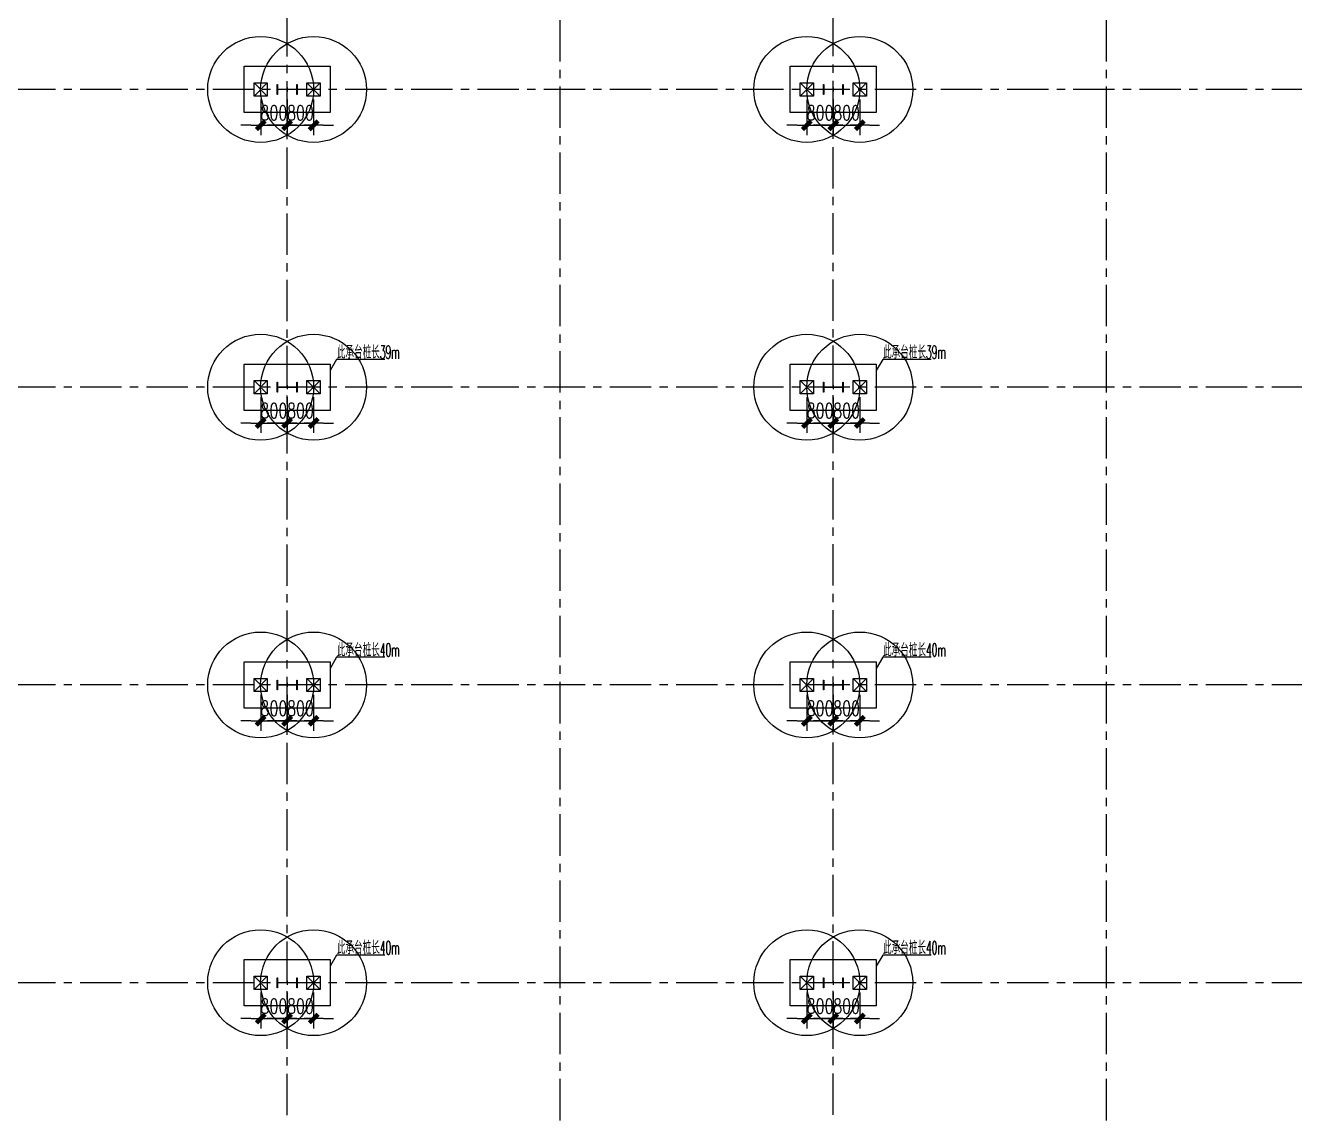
# Model space of a CAD drawing. Extents: x -1201378 to 2367219, y -619313 to 244905.
# Drawn here: x -740267 to -701922, y 151634 to 184589 of the extents above; entities that cross this region are included whole.
import ezdxf
from ezdxf.enums import TextEntityAlignment as Align

# ---------------------------------------------------------------- set-up
doc = ezdxf.new("R2010")
doc.units = 0
doc.header["$LTSCALE"] = 1000
doc.linetypes.add('CENTER', pattern=[2, 1.25, -0.25, 0.25, -0.25])
doc.layers.get('0').update_dxf_attribs({"linetype": 'CONTINUOUS'})
doc.layers.get('Defpoints').update_dxf_attribs({"linetype": 'CONTINUOUS'})
for name, color, linetype, lineweight in [('S-axis', 111, 'CONTINUOUS', 0), ('S-col', 2, 'CONTINUOUS', 0), ('S-dote', 5, 'CENTER', 0), ('S-zhuang', 1, 'CONTINUOUS', 0)]:
    doc.layers.add(name, color=color, linetype=linetype, lineweight=lineweight)
for name, color, linetype in [('S-BG', 131, 'CONTINUOUS'), ('S-DIMZ', 115, 'CONTINUOUS'), ('S-DOTE1', 140, 'CENTER'), ('S-HATCH1-W', 252, 'CONTINUOUS')]:
    doc.layers.add(name, color=color, linetype=linetype)
doc.styles.add('SS1', font='tj-romans1.shx', dxfattribs={"width": 0.7, "bigfont": 'tj-hztxt1.shx'})
doc.dimstyles.new('S-150-ARCHI', dxfattribs={"dimscale": 150, "dimtxt": 3, "dimasz": 2, "dimexe": 2, "dimexo": 2, "dimgap": 1, "dimtad": 1, "dimdec": 0, "dimzin": 0, "dimdsep": 46, "dimtxsty": 'SS1', "dimblk1": 'TT', "dimblk2": 'TT', "dimsah": 1, "dimcen": 1, "dimclrd": 256, "dimclre": 256, "dimclrt": 256, "dimadec": 0, "dimazin": 0, "dimtfac": 1, "dimtdec": 0, "dimtix": 1, "dimtmove": 2, "dimatfit": 0, "dimldrblk": 'TT', "dimfxl": 2, "dimtolj": 1, "dimtzin": 0, "dimarcsym": 0})

# ---------------------------------------------------------------- blocks, each defined once
blk = doc.blocks.new('_FZH')
at = {"layer": 'S-col'}
blk.add_lwpolyline([(-0.375, -0.188), (-0.375, 0.187), (-0.36, 0.187), (-0.36, 0.005), (0.36, 0.005), (0.36, 0.187), (0.375, 0.187), (0.375, -0.188), (0.36, -0.188), (0.36, -0.005), (-0.36, -0.005), (-0.36, -0.188)], close=True, dxfattribs=at)
blk = doc.blocks.new('w4234324')
at = {"layer": 'S-col', "xscale": 800.0000000000005, "yscale": 800.0000000000005, "zscale": 800.0000000000005}
for p in [(-177454, 786820), (-160954, 786820), (-177454, 777820), (-160954, 777820), (-177454, 768820), (-160954, 768820), (-177454, 759820), (-160954, 759820)]:
    blk.add_blockref('_FZH', p, dxfattribs=at)
blk = doc.blocks.new('S-ZHUANG-400')
at = {"layer": 'S-zhuang'}
for p, q in [((200, -200), (-200, 200)), ((-200, -200), (200, 200))]:
    blk.add_line(p, q, dxfattribs=at)
blk.add_lwpolyline([(-200, 200), (200, 200), (200, -200), (-200, -200)], close=True, dxfattribs=at)
blk = doc.blocks.new('CT2')
at = {"layer": 'Defpoints'}
for centre in [(-193625, -186366), (-193625, -187966)]:
    blk.add_circle(centre, 1600, dxfattribs=at)
at = {"layer": 'S-DOTE1', "ltscale": 0.25}
for p, q in [((-193625, -187226), (-193625, -187106)), ((-193565, -187166), (-193685, -187166))]:
    blk.add_line(p, q, dxfattribs=at)
at = {"layer": 'S-HATCH1-W'}
blk.add_lwpolyline([(-194325, -185866), (-192925, -185866), (-192925, -188466), (-194325, -188466)], close=True, dxfattribs=at)
at = {"layer": 'S-zhuang'}
for p in [(-193625, -186366), (-193625, -187966)]:
    blk.add_blockref('S-ZHUANG-400', p, dxfattribs=at)
blk = doc.blocks.new('TT')
blk.add_line((-0.97, 0), (0.97, 0))
at = {"const_width": 0.45}
blk.add_lwpolyline([(-0.44, -0.44), (0.44, 0.44)], dxfattribs=at)
blk = doc.blocks.new('*D944')
at = {"layer": 'Defpoints', "color": 0, "transparency": 16777216}
for p in [(-716658, 155652), (-715859, 155652), (-715859, 154569)]:
    blk.add_point(p, dxfattribs=at)
at = {"layer": 'S-DIMZ', "lineweight": -2, "transparency": 16777216}
for p, q in [((-716658, 155352), (-716658, 154269)), ((-715859, 155352), (-715859, 154269)), ((-716958, 154569), (-717258, 154569)), ((-716658, 154569), (-715859, 154569)), ((-715559, 154569), (-715259, 154569))]:
    blk.add_line(p, q, dxfattribs=at)
at = {"layer": 'S-DIMZ', "lineweight": -2, "transparency": 16777216, "xscale": 300, "yscale": 300, "zscale": 300}
blk.add_blockref('TT', (-716658, 154569), dxfattribs=at)
at = {"layer": 'S-DIMZ', "lineweight": -2, "transparency": 16777216, "xscale": 300, "yscale": 300, "zscale": 300, "rotation": 180}
blk.add_blockref('TT', (-715859, 154569), dxfattribs=at)
at = {"layer": 'S-DIMZ', "transparency": 16777216, "insert": (-716258, 154944), "char_height": 450, "attachment_point": 5, "style": 'SS1'}
blk.add_mtext('\\A1;800', dxfattribs=at)
blk = doc.blocks.new('*D945')
at = {"layer": 'Defpoints', "color": 0, "transparency": 16777216}
for p in [(-715859, 155652), (-715058, 155652), (-715058, 154569)]:
    blk.add_point(p, dxfattribs=at)
at = {"layer": 'S-DIMZ', "lineweight": -2, "transparency": 16777216}
for p, q in [((-715859, 155352), (-715859, 154269)), ((-715058, 155352), (-715058, 154269)), ((-716159, 154569), (-716459, 154569)), ((-715859, 154569), (-715058, 154569)), ((-714758, 154569), (-714458, 154569))]:
    blk.add_line(p, q, dxfattribs=at)
at = {"layer": 'S-DIMZ', "lineweight": -2, "transparency": 16777216, "xscale": 300, "yscale": 300, "zscale": 300}
blk.add_blockref('TT', (-715859, 154569), dxfattribs=at)
at = {"layer": 'S-DIMZ', "lineweight": -2, "transparency": 16777216, "xscale": 300, "yscale": 300, "zscale": 300, "rotation": 180}
blk.add_blockref('TT', (-715058, 154569), dxfattribs=at)
at = {"layer": 'S-DIMZ', "transparency": 16777216, "insert": (-715458, 154944), "char_height": 450, "attachment_point": 5, "style": 'SS1'}
blk.add_mtext('\\A1;800', dxfattribs=at)
blk = doc.blocks.new('*D946')
at = {"layer": 'Defpoints', "color": 0, "transparency": 16777216}
for p in [(-733158, 155652), (-732359, 155652), (-732359, 154569)]:
    blk.add_point(p, dxfattribs=at)
at = {"layer": 'S-DIMZ', "lineweight": -2, "transparency": 16777216}
for p, q in [((-733158, 155352), (-733158, 154269)), ((-732359, 155352), (-732359, 154269)), ((-733458, 154569), (-733758, 154569)), ((-733158, 154569), (-732359, 154569)), ((-732059, 154569), (-731759, 154569))]:
    blk.add_line(p, q, dxfattribs=at)
at = {"layer": 'S-DIMZ', "lineweight": -2, "transparency": 16777216, "xscale": 300, "yscale": 300, "zscale": 300}
blk.add_blockref('TT', (-733158, 154569), dxfattribs=at)
at = {"layer": 'S-DIMZ', "lineweight": -2, "transparency": 16777216, "xscale": 300, "yscale": 300, "zscale": 300, "rotation": 180}
blk.add_blockref('TT', (-732359, 154569), dxfattribs=at)
at = {"layer": 'S-DIMZ', "transparency": 16777216, "insert": (-732758, 154944), "char_height": 450, "attachment_point": 5, "style": 'SS1'}
blk.add_mtext('\\A1;800', dxfattribs=at)
blk = doc.blocks.new('*D947')
at = {"layer": 'Defpoints', "color": 0, "transparency": 16777216}
for p in [(-732359, 155652), (-731558, 155652), (-731558, 154569)]:
    blk.add_point(p, dxfattribs=at)
at = {"layer": 'S-DIMZ', "lineweight": -2, "transparency": 16777216}
for p, q in [((-732359, 155352), (-732359, 154269)), ((-731558, 155352), (-731558, 154269)), ((-732659, 154569), (-732959, 154569)), ((-732359, 154569), (-731558, 154569)), ((-731258, 154569), (-730958, 154569))]:
    blk.add_line(p, q, dxfattribs=at)
at = {"layer": 'S-DIMZ', "lineweight": -2, "transparency": 16777216, "xscale": 300, "yscale": 300, "zscale": 300}
blk.add_blockref('TT', (-732359, 154569), dxfattribs=at)
at = {"layer": 'S-DIMZ', "lineweight": -2, "transparency": 16777216, "xscale": 300, "yscale": 300, "zscale": 300, "rotation": 180}
blk.add_blockref('TT', (-731558, 154569), dxfattribs=at)
at = {"layer": 'S-DIMZ', "transparency": 16777216, "insert": (-731958, 154944), "char_height": 450, "attachment_point": 5, "style": 'SS1'}
blk.add_mtext('\\A1;800', dxfattribs=at)
blk = doc.blocks.new('*D958')
at = {"layer": 'Defpoints', "color": 0, "transparency": 16777216}
for p in [(-716658, 164652), (-715859, 164652), (-715859, 163569)]:
    blk.add_point(p, dxfattribs=at)
at = {"layer": 'S-DIMZ', "lineweight": -2, "transparency": 16777216}
for p, q in [((-716658, 164352), (-716658, 163269)), ((-715859, 164352), (-715859, 163269)), ((-716958, 163569), (-717258, 163569)), ((-716658, 163569), (-715859, 163569)), ((-715559, 163569), (-715259, 163569))]:
    blk.add_line(p, q, dxfattribs=at)
at = {"layer": 'S-DIMZ', "lineweight": -2, "transparency": 16777216, "xscale": 300, "yscale": 300, "zscale": 300}
blk.add_blockref('TT', (-716658, 163569), dxfattribs=at)
at = {"layer": 'S-DIMZ', "lineweight": -2, "transparency": 16777216, "xscale": 300, "yscale": 300, "zscale": 300, "rotation": 180}
blk.add_blockref('TT', (-715859, 163569), dxfattribs=at)
at = {"layer": 'S-DIMZ', "transparency": 16777216, "insert": (-716258, 163944), "char_height": 450, "attachment_point": 5, "style": 'SS1'}
blk.add_mtext('\\A1;800', dxfattribs=at)
blk = doc.blocks.new('*D959')
at = {"layer": 'Defpoints', "color": 0, "transparency": 16777216}
for p in [(-715859, 164652), (-715058, 164652), (-715058, 163569)]:
    blk.add_point(p, dxfattribs=at)
at = {"layer": 'S-DIMZ', "lineweight": -2, "transparency": 16777216}
for p, q in [((-715859, 164352), (-715859, 163269)), ((-715058, 164352), (-715058, 163269)), ((-716159, 163569), (-716459, 163569)), ((-715859, 163569), (-715058, 163569)), ((-714758, 163569), (-714458, 163569))]:
    blk.add_line(p, q, dxfattribs=at)
at = {"layer": 'S-DIMZ', "lineweight": -2, "transparency": 16777216, "xscale": 300, "yscale": 300, "zscale": 300}
blk.add_blockref('TT', (-715859, 163569), dxfattribs=at)
at = {"layer": 'S-DIMZ', "lineweight": -2, "transparency": 16777216, "xscale": 300, "yscale": 300, "zscale": 300, "rotation": 180}
blk.add_blockref('TT', (-715058, 163569), dxfattribs=at)
at = {"layer": 'S-DIMZ', "transparency": 16777216, "insert": (-715458, 163944), "char_height": 450, "attachment_point": 5, "style": 'SS1'}
blk.add_mtext('\\A1;800', dxfattribs=at)
blk = doc.blocks.new('*D960')
at = {"layer": 'Defpoints', "color": 0, "transparency": 16777216}
for p in [(-733158, 164652), (-732359, 164652), (-732359, 163569)]:
    blk.add_point(p, dxfattribs=at)
at = {"layer": 'S-DIMZ', "lineweight": -2, "transparency": 16777216}
for p, q in [((-733158, 164352), (-733158, 163269)), ((-732359, 164352), (-732359, 163269)), ((-733458, 163569), (-733758, 163569)), ((-733158, 163569), (-732359, 163569)), ((-732059, 163569), (-731759, 163569))]:
    blk.add_line(p, q, dxfattribs=at)
at = {"layer": 'S-DIMZ', "lineweight": -2, "transparency": 16777216, "xscale": 300, "yscale": 300, "zscale": 300}
blk.add_blockref('TT', (-733158, 163569), dxfattribs=at)
at = {"layer": 'S-DIMZ', "lineweight": -2, "transparency": 16777216, "xscale": 300, "yscale": 300, "zscale": 300, "rotation": 180}
blk.add_blockref('TT', (-732359, 163569), dxfattribs=at)
at = {"layer": 'S-DIMZ', "transparency": 16777216, "insert": (-732758, 163944), "char_height": 450, "attachment_point": 5, "style": 'SS1'}
blk.add_mtext('\\A1;800', dxfattribs=at)
blk = doc.blocks.new('*D961')
at = {"layer": 'Defpoints', "color": 0, "transparency": 16777216}
for p in [(-732359, 164652), (-731558, 164652), (-731558, 163569)]:
    blk.add_point(p, dxfattribs=at)
at = {"layer": 'S-DIMZ', "lineweight": -2, "transparency": 16777216}
for p, q in [((-732359, 164352), (-732359, 163269)), ((-731558, 164352), (-731558, 163269)), ((-732659, 163569), (-732959, 163569)), ((-732359, 163569), (-731558, 163569)), ((-731258, 163569), (-730958, 163569))]:
    blk.add_line(p, q, dxfattribs=at)
at = {"layer": 'S-DIMZ', "lineweight": -2, "transparency": 16777216, "xscale": 300, "yscale": 300, "zscale": 300}
blk.add_blockref('TT', (-732359, 163569), dxfattribs=at)
at = {"layer": 'S-DIMZ', "lineweight": -2, "transparency": 16777216, "xscale": 300, "yscale": 300, "zscale": 300, "rotation": 180}
blk.add_blockref('TT', (-731558, 163569), dxfattribs=at)
at = {"layer": 'S-DIMZ', "transparency": 16777216, "insert": (-731958, 163944), "char_height": 450, "attachment_point": 5, "style": 'SS1'}
blk.add_mtext('\\A1;800', dxfattribs=at)
blk = doc.blocks.new('*D968')
at = {"layer": 'Defpoints', "color": 0, "transparency": 16777216}
for p in [(-716658, 173652), (-715859, 173652), (-715859, 172569)]:
    blk.add_point(p, dxfattribs=at)
at = {"layer": 'S-DIMZ', "lineweight": -2, "transparency": 16777216}
for p, q in [((-716658, 173352), (-716658, 172269)), ((-715859, 173352), (-715859, 172269)), ((-716958, 172569), (-717258, 172569)), ((-716658, 172569), (-715859, 172569)), ((-715559, 172569), (-715259, 172569))]:
    blk.add_line(p, q, dxfattribs=at)
at = {"layer": 'S-DIMZ', "lineweight": -2, "transparency": 16777216, "xscale": 300, "yscale": 300, "zscale": 300}
blk.add_blockref('TT', (-716658, 172569), dxfattribs=at)
at = {"layer": 'S-DIMZ', "lineweight": -2, "transparency": 16777216, "xscale": 300, "yscale": 300, "zscale": 300, "rotation": 180}
blk.add_blockref('TT', (-715859, 172569), dxfattribs=at)
at = {"layer": 'S-DIMZ', "transparency": 16777216, "insert": (-716258, 172944), "char_height": 450, "attachment_point": 5, "style": 'SS1'}
blk.add_mtext('\\A1;800', dxfattribs=at)
blk = doc.blocks.new('*D969')
at = {"layer": 'Defpoints', "color": 0, "transparency": 16777216}
for p in [(-715859, 173652), (-715058, 173652), (-715058, 172569)]:
    blk.add_point(p, dxfattribs=at)
at = {"layer": 'S-DIMZ', "lineweight": -2, "transparency": 16777216}
for p, q in [((-715859, 173352), (-715859, 172269)), ((-715058, 173352), (-715058, 172269)), ((-716159, 172569), (-716459, 172569)), ((-715859, 172569), (-715058, 172569)), ((-714758, 172569), (-714458, 172569))]:
    blk.add_line(p, q, dxfattribs=at)
at = {"layer": 'S-DIMZ', "lineweight": -2, "transparency": 16777216, "xscale": 300, "yscale": 300, "zscale": 300}
blk.add_blockref('TT', (-715859, 172569), dxfattribs=at)
at = {"layer": 'S-DIMZ', "lineweight": -2, "transparency": 16777216, "xscale": 300, "yscale": 300, "zscale": 300, "rotation": 180}
blk.add_blockref('TT', (-715058, 172569), dxfattribs=at)
at = {"layer": 'S-DIMZ', "transparency": 16777216, "insert": (-715458, 172944), "char_height": 450, "attachment_point": 5, "style": 'SS1'}
blk.add_mtext('\\A1;800', dxfattribs=at)
blk = doc.blocks.new('*D970')
at = {"layer": 'Defpoints', "color": 0, "transparency": 16777216}
for p in [(-733158, 173652), (-732359, 173652), (-732359, 172569)]:
    blk.add_point(p, dxfattribs=at)
at = {"layer": 'S-DIMZ', "lineweight": -2, "transparency": 16777216}
for p, q in [((-733158, 173352), (-733158, 172269)), ((-732359, 173352), (-732359, 172269)), ((-733458, 172569), (-733758, 172569)), ((-733158, 172569), (-732359, 172569)), ((-732059, 172569), (-731759, 172569))]:
    blk.add_line(p, q, dxfattribs=at)
at = {"layer": 'S-DIMZ', "lineweight": -2, "transparency": 16777216, "xscale": 300, "yscale": 300, "zscale": 300}
blk.add_blockref('TT', (-733158, 172569), dxfattribs=at)
at = {"layer": 'S-DIMZ', "lineweight": -2, "transparency": 16777216, "xscale": 300, "yscale": 300, "zscale": 300, "rotation": 180}
blk.add_blockref('TT', (-732359, 172569), dxfattribs=at)
at = {"layer": 'S-DIMZ', "transparency": 16777216, "insert": (-732758, 172944), "char_height": 450, "attachment_point": 5, "style": 'SS1'}
blk.add_mtext('\\A1;800', dxfattribs=at)
blk = doc.blocks.new('*D971')
at = {"layer": 'Defpoints', "color": 0, "transparency": 16777216}
for p in [(-732359, 173652), (-731558, 173652), (-731558, 172569)]:
    blk.add_point(p, dxfattribs=at)
at = {"layer": 'S-DIMZ', "lineweight": -2, "transparency": 16777216}
for p, q in [((-732359, 173352), (-732359, 172269)), ((-731558, 173352), (-731558, 172269)), ((-732659, 172569), (-732959, 172569)), ((-732359, 172569), (-731558, 172569)), ((-731258, 172569), (-730958, 172569))]:
    blk.add_line(p, q, dxfattribs=at)
at = {"layer": 'S-DIMZ', "lineweight": -2, "transparency": 16777216, "xscale": 300, "yscale": 300, "zscale": 300}
blk.add_blockref('TT', (-732359, 172569), dxfattribs=at)
at = {"layer": 'S-DIMZ', "lineweight": -2, "transparency": 16777216, "xscale": 300, "yscale": 300, "zscale": 300, "rotation": 180}
blk.add_blockref('TT', (-731558, 172569), dxfattribs=at)
at = {"layer": 'S-DIMZ', "transparency": 16777216, "insert": (-731958, 172944), "char_height": 450, "attachment_point": 5, "style": 'SS1'}
blk.add_mtext('\\A1;800', dxfattribs=at)
blk = doc.blocks.new('*D978')
at = {"layer": 'Defpoints', "color": 0, "transparency": 16777216}
for p in [(-716658, 182652), (-715859, 182652), (-715859, 181569)]:
    blk.add_point(p, dxfattribs=at)
at = {"layer": 'S-DIMZ', "lineweight": -2, "transparency": 16777216}
for p, q in [((-716658, 182352), (-716658, 181269)), ((-715859, 182352), (-715859, 181269)), ((-716958, 181569), (-717258, 181569)), ((-716658, 181569), (-715859, 181569)), ((-715559, 181569), (-715259, 181569))]:
    blk.add_line(p, q, dxfattribs=at)
at = {"layer": 'S-DIMZ', "lineweight": -2, "transparency": 16777216, "xscale": 300, "yscale": 300, "zscale": 300}
blk.add_blockref('TT', (-716658, 181569), dxfattribs=at)
at = {"layer": 'S-DIMZ', "lineweight": -2, "transparency": 16777216, "xscale": 300, "yscale": 300, "zscale": 300, "rotation": 180}
blk.add_blockref('TT', (-715859, 181569), dxfattribs=at)
at = {"layer": 'S-DIMZ', "transparency": 16777216, "insert": (-716258, 181944), "char_height": 450, "attachment_point": 5, "style": 'SS1'}
blk.add_mtext('\\A1;800', dxfattribs=at)
blk = doc.blocks.new('*D979')
at = {"layer": 'Defpoints', "color": 0, "transparency": 16777216}
for p in [(-715859, 182652), (-715058, 182652), (-715058, 181569)]:
    blk.add_point(p, dxfattribs=at)
at = {"layer": 'S-DIMZ', "lineweight": -2, "transparency": 16777216}
for p, q in [((-715859, 182352), (-715859, 181269)), ((-715058, 182352), (-715058, 181269)), ((-716159, 181569), (-716459, 181569)), ((-715859, 181569), (-715058, 181569)), ((-714758, 181569), (-714458, 181569))]:
    blk.add_line(p, q, dxfattribs=at)
at = {"layer": 'S-DIMZ', "lineweight": -2, "transparency": 16777216, "xscale": 300, "yscale": 300, "zscale": 300}
blk.add_blockref('TT', (-715859, 181569), dxfattribs=at)
at = {"layer": 'S-DIMZ', "lineweight": -2, "transparency": 16777216, "xscale": 300, "yscale": 300, "zscale": 300, "rotation": 180}
blk.add_blockref('TT', (-715058, 181569), dxfattribs=at)
at = {"layer": 'S-DIMZ', "transparency": 16777216, "insert": (-715458, 181944), "char_height": 450, "attachment_point": 5, "style": 'SS1'}
blk.add_mtext('\\A1;800', dxfattribs=at)
blk = doc.blocks.new('*D980')
at = {"layer": 'Defpoints', "color": 0, "transparency": 16777216}
for p in [(-733158, 182652), (-732359, 182652), (-732359, 181569)]:
    blk.add_point(p, dxfattribs=at)
at = {"layer": 'S-DIMZ', "lineweight": -2, "transparency": 16777216}
for p, q in [((-733158, 182352), (-733158, 181269)), ((-732359, 182352), (-732359, 181269)), ((-733458, 181569), (-733758, 181569)), ((-733158, 181569), (-732359, 181569)), ((-732059, 181569), (-731759, 181569))]:
    blk.add_line(p, q, dxfattribs=at)
at = {"layer": 'S-DIMZ', "lineweight": -2, "transparency": 16777216, "xscale": 300, "yscale": 300, "zscale": 300}
blk.add_blockref('TT', (-733158, 181569), dxfattribs=at)
at = {"layer": 'S-DIMZ', "lineweight": -2, "transparency": 16777216, "xscale": 300, "yscale": 300, "zscale": 300, "rotation": 180}
blk.add_blockref('TT', (-732359, 181569), dxfattribs=at)
at = {"layer": 'S-DIMZ', "transparency": 16777216, "insert": (-732758, 181944), "char_height": 450, "attachment_point": 5, "style": 'SS1'}
blk.add_mtext('\\A1;800', dxfattribs=at)
blk = doc.blocks.new('*D981')
at = {"layer": 'Defpoints', "color": 0, "transparency": 16777216}
for p in [(-732359, 182652), (-731558, 182652), (-731558, 181569)]:
    blk.add_point(p, dxfattribs=at)
at = {"layer": 'S-DIMZ', "lineweight": -2, "transparency": 16777216}
for p, q in [((-732359, 182352), (-732359, 181269)), ((-731558, 182352), (-731558, 181269)), ((-732659, 181569), (-732959, 181569)), ((-732359, 181569), (-731558, 181569)), ((-731258, 181569), (-730958, 181569))]:
    blk.add_line(p, q, dxfattribs=at)
at = {"layer": 'S-DIMZ', "lineweight": -2, "transparency": 16777216, "xscale": 300, "yscale": 300, "zscale": 300}
blk.add_blockref('TT', (-732359, 181569), dxfattribs=at)
at = {"layer": 'S-DIMZ', "lineweight": -2, "transparency": 16777216, "xscale": 300, "yscale": 300, "zscale": 300, "rotation": 180}
blk.add_blockref('TT', (-731558, 181569), dxfattribs=at)
at = {"layer": 'S-DIMZ', "transparency": 16777216, "insert": (-731958, 181944), "char_height": 450, "attachment_point": 5, "style": 'SS1'}
blk.add_mtext('\\A1;800', dxfattribs=at)
blk = doc.blocks.new('1#轴网')
at = {"layer": 'S-dote'}
for p, q in [((-132358.5, 19024), (-132358.5, 124689.3)), ((-124108.5, 18867), (-124108.5, 124689.3)), ((-115858.5, 19033.1), (-115858.5, 124689.3)), ((-107608.5, 18867), (-107608.5, 124689.3)), ((-99358.5, 70027), (-216950.7, 70027)), ((-99358.5, 61027), (-216950.7, 61027)), ((-99358.5, 52027), (-216950.7, 52027)), ((-99358.5, 43027), (-216950.7, 43027))]:
    blk.add_line(p, q, dxfattribs=at)

msp = doc.modelspace()

# ---------------------------------------------------------------- linework, layer by layer
at = {"layer": 'S-BG'}
for points in [[(-729403.9, 174488.7), (-730864.1, 174488.7), (-731058.5, 174151.8)], [(-712903.9, 174488.7), (-714364.1, 174488.7), (-714558.5, 174151.8)], [(-729403.9, 165488.7), (-730864.1, 165488.7), (-731058.5, 165151.8)], [(-712903.9, 165488.7), (-714364.1, 165488.7), (-714558.5, 165151.8)], [(-729403.9, 156488.7), (-730864.1, 156488.7), (-731058.5, 156151.8)], [(-712903.9, 156488.7), (-714364.1, 156488.7), (-714558.5, 156151.8)]]:
    msp.add_lwpolyline(points, dxfattribs=at)

# ---------------------------------------------------------------- block references
at = {"layer": 'S-axis'}
msp.add_blockref('1#轴网', (-600000, 112624.8), dxfattribs=at)
at = {"layer": 'S-col'}
msp.add_blockref('w4234324', (-554904.3, -604168.2), dxfattribs=at)
at = {"layer": 'S-zhuang', "rotation": 90}
for p in [(-919524.7, 376276.6), (-903024.7, 376276.6), (-919524.7, 367276.6), (-903024.7, 367276.6), (-919524.7, 358276.6), (-903024.7, 358276.6), (-919524.7, 349276.6), (-903024.7, 349276.6)]:
    msp.add_blockref('CT2', p, dxfattribs=at)

# ---------------------------------------------------------------- texts
at = {"layer": 'S-BG', "style": 'SS1', "width": 0.5}
for s, p in [('此承台桩长39m', (-730857.8, 174709.1)), ('此承台桩长39m', (-714357.8, 174709.1)), ('此承台桩长40m', (-730857.8, 165709.1)), ('此承台桩长40m', (-714357.8, 165709.1)), ('此承台桩长40m', (-730857.8, 156709.1)), ('此承台桩长40m', (-714357.8, 156709.1))]:
    msp.add_text(s, height=400, dxfattribs=at).set_placement(p, align=Align.MIDDLE_LEFT)

# ---------------------------------------------------------------- dimensions: what is measured, and where the dimension line sits
at = {"layer": 'S-DIMZ'}
for base, p1, p2, picture, middle in [((-732358.5, 181569), (-733158.5, 182651.8), (-732358.5, 182651.8), '*D980', (-732758.5, 181944)), ((-731558.5, 181569), (-732358.5, 182651.8), (-731558.5, 182651.8), '*D981', (-731958.5, 181944)), ((-715858.5, 181569), (-716658.5, 182651.8), (-715858.5, 182651.8), '*D978', (-716258.5, 181944)), ((-715058.5, 181569), (-715858.5, 182651.8), (-715058.5, 182651.8), '*D979', (-715458.5, 181944)), ((-732358.5, 172569), (-733158.5, 173651.8), (-732358.5, 173651.8), '*D970', (-732758.5, 172944)), ((-731558.5, 172569), (-732358.5, 173651.8), (-731558.5, 173651.8), '*D971', (-731958.5, 172944)), ((-715858.5, 172569), (-716658.5, 173651.8), (-715858.5, 173651.8), '*D968', (-716258.5, 172944)), ((-715058.5, 172569), (-715858.5, 173651.8), (-715058.5, 173651.8), '*D969', (-715458.5, 172944)), ((-732358.5, 163569), (-733158.5, 164651.8), (-732358.5, 164651.8), '*D960', (-732758.5, 163944)), ((-731558.5, 163569), (-732358.5, 164651.8), (-731558.5, 164651.8), '*D961', (-731958.5, 163944)), ((-715858.5, 163569), (-716658.5, 164651.8), (-715858.5, 164651.8), '*D958', (-716258.5, 163944)), ((-715058.5, 163569), (-715858.5, 164651.8), (-715058.5, 164651.8), '*D959', (-715458.5, 163944)), ((-732358.5, 154569), (-733158.5, 155651.8), (-732358.5, 155651.8), '*D946', (-732758.5, 154944)), ((-731558.5, 154569), (-732358.5, 155651.8), (-731558.5, 155651.8), '*D947', (-731958.5, 154944)), ((-715858.5, 154569), (-716658.5, 155651.8), (-715858.5, 155651.8), '*D944', (-716258.5, 154944)), ((-715058.5, 154569), (-715858.5, 155651.8), (-715058.5, 155651.8), '*D945', (-715458.5, 154944))]:
    dim = msp.add_linear_dim(base=base, p1=p1, p2=p2, dimstyle='S-150-ARCHI', override={"dimexo": 2}, dxfattribs=at)
    dim.commit()
    dim.dimension.update_dxf_attribs({"geometry": picture, "text_midpoint": middle})

doc.saveas('drawing.dxf')
